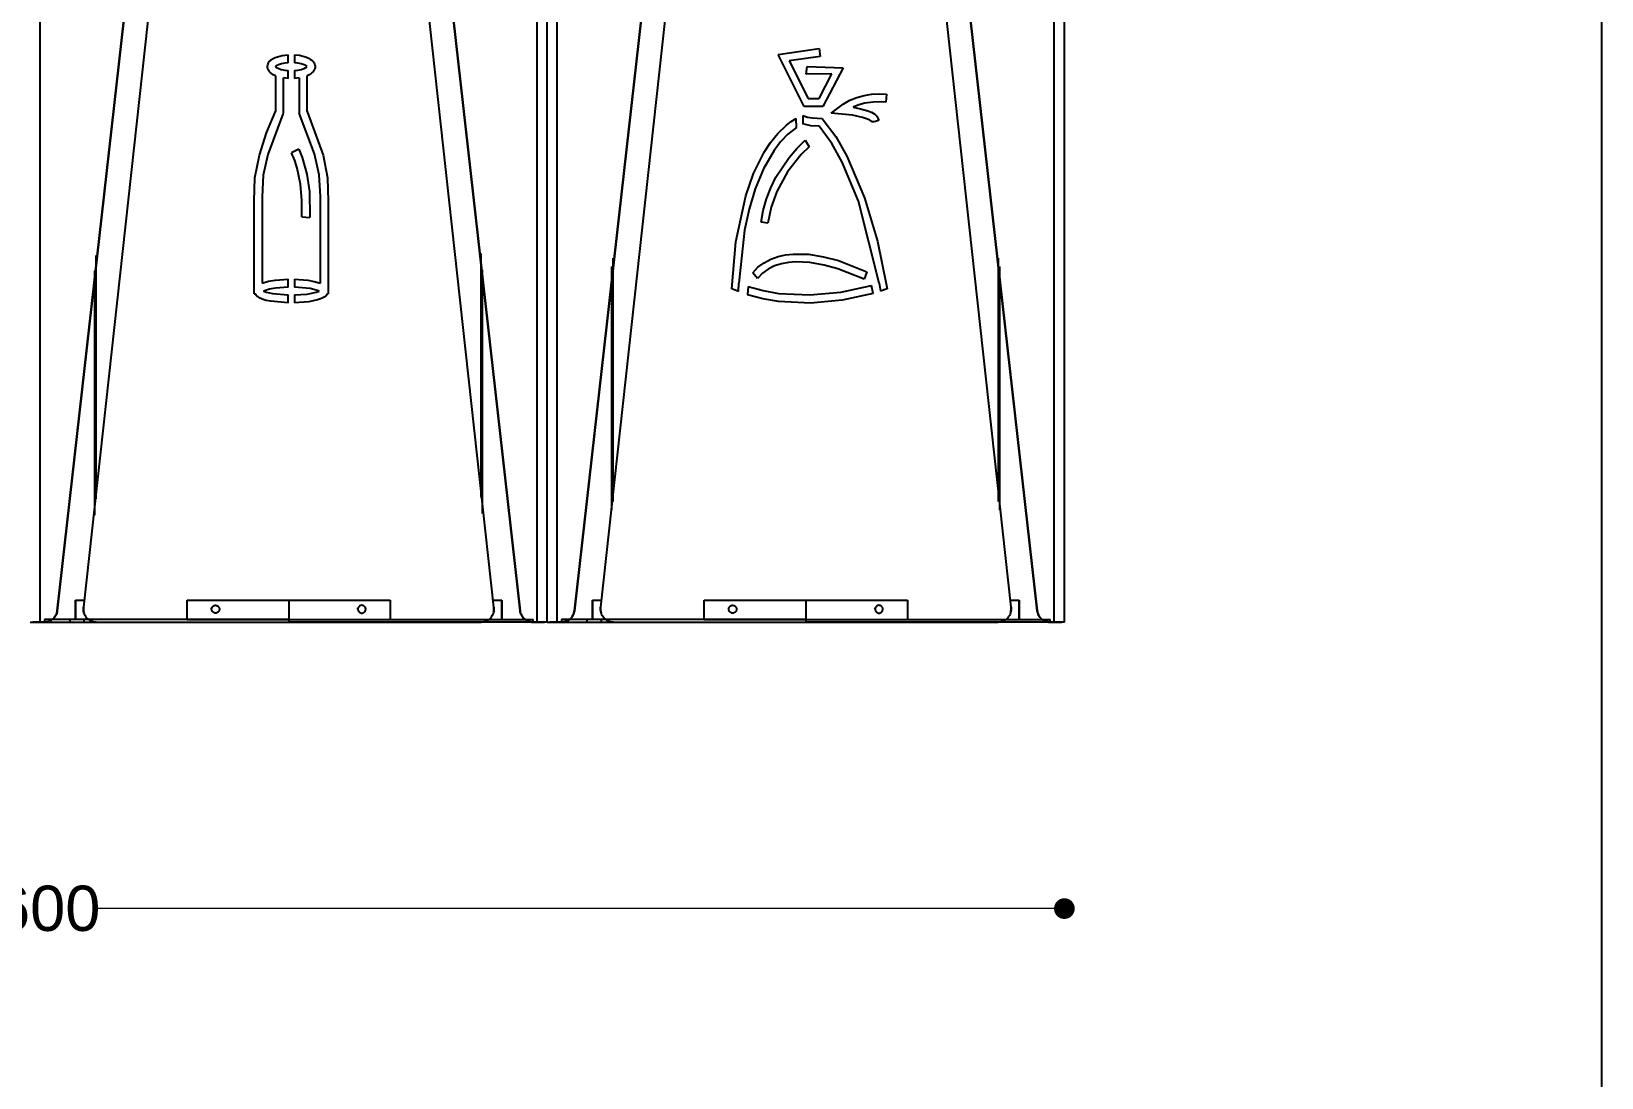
# Model space of a CAD drawing. Header units: millimetres. Extents: x 10366 to 23682, y 24552 to 29690.
# Drawn here: x 17697 to 18912, y 27121 to 27930 of the extents above; entities that cross this region are included whole.
import ezdxf

# ---------------------------------------------------------------- set-up
doc = ezdxf.new("R2010")
doc.units = ezdxf.units.MM
doc.header["$LTSCALE"] = 3
doc.layers.add('DomyÅ›lny', color=7, linetype='Continuous')
doc.styles.get("Standard").update_dxf_attribs({"font": 'arial.ttf'})
doc.dimstyles.new('MATEUSZ', dxfattribs={"dimtxt": 35, "dimasz": 16, "dimexe": 0.18, "dimexo": 0.0625, "dimgap": 0.09, "dimtad": 0, "dimdec": 0, "dimdsep": 46, "dimtxsty": 'Standard', "dimblk": 'DOT', "dimcen": 0.09, "dimse1": 1, "dimse2": 1, "dimadec": 0, "dimazin": 0, "dimtfac": 1, "dimtdec": 0, "dimtofl": 0, "dimtmove": 0, "dimatfit": 3, "dimfxl": 1, "dimtolj": 1, "dimtzin": 0, "dimlwd": 9, "dimlwe": 9, "dimarcsym": 0})

# ---------------------------------------------------------------- blocks, each defined once
blk = doc.blocks.new('_Dot')
at = {"color": 0, "linetype": 'ByBlock', "lineweight": -2}
blk.add_line((-0.5, 0), (-1, 0), dxfattribs=at)
at = {"color": 0, "linetype": 'ByBlock', "const_width": 0.5}
blk.add_lwpolyline([(-0.25, 0, 1), (0.25, 0, 1)], format="xyb", close=True, dxfattribs=at)
blk = doc.blocks.new('*D36')
at = {"color": 0, "lineweight": 9, "transparency": 16777216}
for p, q in [((16912.1, 27251.9), (17645.5, 27251.9)), ((18480.1, 27251.9), (17746.7, 27251.9))]:
    blk.add_line(p, q, dxfattribs=at)
at = {"layer": 'Defpoints', "color": 0, "transparency": 16777216}
for p in [(16896.1, 27473.4), (18496.1, 27473.4), (18496.1, 27251.9)]:
    blk.add_point(p, dxfattribs=at)
at = {"color": 0, "lineweight": 9, "transparency": 16777216, "xscale": 16, "yscale": 16, "zscale": 16, "rotation": 180}
blk.add_blockref('_Dot', (16896.1, 27251.9), dxfattribs=at)
at = {"color": 0, "lineweight": 9, "transparency": 16777216, "xscale": 16, "yscale": 16, "zscale": 16}
blk.add_blockref('_Dot', (18496.1, 27251.9), dxfattribs=at)
at = {"color": 0, "transparency": 16777216, "insert": (17696.1, 27251.9), "char_height": 35, "attachment_point": 5}
blk.add_mtext('\\A1;1600', dxfattribs=at)

msp = doc.modelspace()

# ---------------------------------------------------------------- linework, layer by layer
msp.add_lwpolyline([(15282.8, 24555.1), (15282.8, 29687.3), (18911.6, 29687.3), (18911.6, 24555.1)], close=True)
at = {"layer": 'DomyÅ›lny'}
for p, q in [((18496.1, 27473.4), (18496.1, 28247.2)), ((17703.9, 27473.4), (17703.9, 28182.2)), ((18088.3, 27473.4), (18088.3, 28182.2)), ((18096.1, 27473.4), (18096.1, 28183.5)), ((18096.1, 27473.4), (18096.1, 28183.5)), ((18103.9, 27473.4), (18103.9, 28182.2)), ((18488.3, 27473.4), (18488.3, 28182.2)), ((18496.1, 27473.4), (18496.1, 28183.5)), ((17809.6, 28144.3), (17737.3, 27485)), ((17809.6, 28144.2), (17737.3, 27484.9)), ((18054.9, 27485), (17982.6, 28144.3)), ((18054.9, 27484.9), (17982.6, 28144.2)), ((18209.6, 28144.3), (18137.3, 27485)), ((18209.6, 28144.2), (18137.3, 27484.9)), ((18454.9, 27485), (18382.6, 28144.3)), ((18454.9, 27484.9), (18382.6, 28144.2)), ((17717.1, 27482.3), (17789.8, 28126.9)), ((17789.8, 28126.5), (17717.1, 27482.3)), ((18075.1, 27482.3), (18002.4, 28126.9)), ((18002.4, 28126.5), (18075.1, 27482.3)), ((18117.1, 27482.3), (18189.8, 28126.9)), ((18189.8, 28126.5), (18117.1, 27482.3)), ((18475.1, 27482.3), (18402.4, 28126.9)), ((18402.4, 28126.5), (18475.1, 27482.3)), ((17895.7, 27906.1), (17895.7, 27912.2)), ((17895.7, 27906.1), (17895.7, 27912.2)), ((17900.7, 27912.2), (17900.7, 27906.1)), ((17900.7, 27912.2), (17900.7, 27906.1)), ((18274.7, 27912.5), (18306.4, 27917.1)), ((18274.7, 27912.5), (18306.4, 27917.1)), ((18294.8, 27872.2), (18274.7, 27912.5)), ((18294.8, 27872.2), (18274.7, 27912.5)), ((18307.1, 27911), (18283.2, 27907.5)), ((18307.1, 27911), (18283.2, 27907.5)), ((18306.4, 27917.1), (18307.1, 27911)), ((18306.4, 27917.1), (18307.1, 27911)), ((17895.7, 27894), (17895.7, 27900.1)), ((17895.7, 27894), (17895.7, 27900.1)), ((17900.7, 27900.1), (17900.7, 27894)), ((17900.7, 27900.1), (17900.7, 27894)), ((18283.2, 27907.5), (18297.8, 27878.3)), ((18283.2, 27907.5), (18297.8, 27878.3)), ((18296.4, 27897.2), (18297.1, 27903.2)), ((18296.4, 27897.2), (18297.1, 27903.2)), ((18297.1, 27903.2), (18325, 27902.2)), ((18297.1, 27903.2), (18325, 27902.2)), ((18325, 27902.2), (18309.3, 27872.2)), ((18325, 27902.2), (18309.3, 27872.2)), ((17885.9, 27896), (17885.9, 27868.4)), ((17885.9, 27896), (17885.9, 27868.4)), ((17892, 27867), (17892, 27894.4)), ((17892, 27867), (17892, 27894.4)), ((17904.2, 27894.4), (17904.2, 27867)), ((17904.2, 27894.4), (17904.2, 27867)), ((17910.4, 27868.4), (17910.4, 27896)), ((17910.4, 27868.4), (17910.4, 27896)), ((18316.3, 27897.4), (18296.4, 27897.2)), ((18316.3, 27897.4), (18296.4, 27897.2)), ((18306.4, 27878.3), (18316.3, 27897.4)), ((18306.4, 27878.3), (18316.3, 27897.4)), ((18297.8, 27878.3), (18306.4, 27878.3)), ((18297.8, 27878.3), (18306.4, 27878.3)), ((18358.6, 27881.7), (18357.9, 27875.6)), ((18358.6, 27881.7), (18357.9, 27875.6)), ((17891.7, 27866.4), (17892, 27867)), ((17891.7, 27866.4), (17892, 27867)), ((18288.8, 27856), (18288.6, 27862.9)), ((18288.8, 27856), (18288.6, 27862.9)), ((18293.8, 27865.2), (18293.8, 27858.8)), ((18293.8, 27865.2), (18293.8, 27858.8)), ((18309.3, 27872.2), (18294.8, 27872.2)), ((18309.3, 27872.2), (18294.8, 27872.2)), ((18352.2, 27861.3), (18350, 27860.7)), ((18352.2, 27861.3), (18350, 27860.7)), ((17903.9, 27839.1), (17898.4, 27836.4)), ((17903.9, 27839.1), (17898.4, 27836.4)), ((18295.7, 27846.1), (18298.7, 27841.1)), ((18295.7, 27846.1), (18298.7, 27841.1)), ((17906.3, 27786.9), (17912.4, 27786.5)), ((17906.3, 27786.9), (17912.4, 27786.5)), ((18266.8, 27781.9), (18261.6, 27782.8)), ((18266.8, 27781.9), (18261.6, 27782.8)), ((17747.1, 27568.8), (17747.1, 27757)), ((18045.1, 27570.2), (18045.1, 27758.5)), ((18147.1, 27566.7), (18147.1, 27754.9)), ((18445.1, 27566.7), (18445.1, 27754.9)), ((17746.1, 27556.1), (17746.1, 27745.1)), ((18046.1, 27557.5), (18046.1, 27745.8)), ((18146.1, 27560.4), (18146.1, 27748.6)), ((18258.7, 27739.3), (18255, 27743.6)), ((18258.7, 27739.3), (18255, 27743.6)), ((18343.4, 27744.3), (18341.3, 27738.7)), ((18343.4, 27744.3), (18341.3, 27738.7)), ((18446.1, 27560.4), (18446.1, 27748.6)), ((17895.7, 27732.5), (17895.7, 27738.6)), ((17895.7, 27732.5), (17895.7, 27738.6)), ((17900.7, 27738.6), (17900.7, 27732.5)), ((17900.7, 27738.6), (17900.7, 27732.5)), ((18244, 27729.1), (18244.3, 27735.5)), ((18244, 27729.1), (18244.3, 27735.5)), ((18251.4, 27732.9), (18251, 27726.7)), ((18251.4, 27732.9), (18251, 27726.7)), ((18348.1, 27727.7), (18347, 27733.7)), ((18348.1, 27727.7), (18347, 27733.7)), ((18352.9, 27735.5), (18353.9, 27729.4)), ((18352.9, 27735.5), (18353.9, 27729.4)), ((18358.5, 27733.8), (18358.9, 27731.2)), ((18358.5, 27733.8), (18358.9, 27731.2)), ((17869.5, 27727.3), (17870.1, 27727.3)), ((17869.5, 27727.3), (17870.1, 27727.3)), ((17895.7, 27720.3), (17895.7, 27726.5)), ((17895.7, 27720.3), (17895.7, 27726.5)), ((17900.7, 27726.5), (17900.7, 27720.3)), ((17900.7, 27726.5), (17900.7, 27720.3)), ((17926.1, 27727.3), (17926.7, 27727.3)), ((17926.1, 27727.3), (17926.7, 27727.3)), ((17731.1, 27475.4), (17731.1, 27490.4)), ((17731.1, 27490.4), (17731.1, 27475.4)), ((17731.1, 27490.4), (17737.9, 27490.4)), ((17731.1, 27490.4), (17737.9, 27490.4)), ((17737.3, 27484.9), (17737.3, 27485)), ((17817.5, 27490.4), (17896.1, 27490.4)), ((17817.5, 27475.4), (17817.5, 27490.4)), ((17896.1, 27490.4), (17896.1, 27475.4)), ((17896.1, 27490.4), (17974.7, 27490.4)), ((17896.1, 27490.4), (17896.1, 27475.4)), ((17974.7, 27490.4), (17974.7, 27475.4)), ((18054.3, 27490.4), (18061.1, 27490.4)), ((18054.3, 27490.4), (18061.1, 27490.4)), ((18054.9, 27484.9), (18054.9, 27485)), ((18061.1, 27490.4), (18061.1, 27475.4)), ((18061.1, 27475.4), (18061.1, 27490.4)), ((18131.1, 27475.4), (18131.1, 27490.4)), ((18131.1, 27490.4), (18131.1, 27475.4)), ((18131.1, 27490.4), (18137.9, 27490.4)), ((18131.1, 27490.4), (18137.9, 27490.4)), ((18137.3, 27484.9), (18137.3, 27485)), ((18217.5, 27490.4), (18296.1, 27490.4)), ((18217.5, 27475.4), (18217.5, 27490.4)), ((18296.1, 27490.4), (18374.7, 27490.4)), ((18296.1, 27490.4), (18296.1, 27475.4)), ((18296.1, 27490.4), (18296.1, 27475.4)), ((18374.7, 27490.4), (18374.7, 27475.4)), ((18454.3, 27490.4), (18461.1, 27490.4)), ((18454.3, 27490.4), (18461.1, 27490.4)), ((18454.9, 27484.9), (18454.9, 27485)), ((18461.1, 27475.4), (18461.1, 27490.4)), ((18461.1, 27490.4), (18461.1, 27475.4)), ((17698.1, 27473.4), (17707.1, 27473.4)), ((17707.2, 27473.4), (17703.9, 27473.4)), ((17703.9, 27473.4), (17707.2, 27473.4)), ((17707.1, 27475.4), (17707.1, 27473.4)), ((17896.1, 27475.4), (17707.1, 27475.4)), ((17707.1, 27473.4), (17896.1, 27473.4)), ((17726.7, 27475.4), (17726.7, 27473.4)), ((17737.7, 27475.4), (17737.7, 27473.4)), ((17747.3, 27473.4), (18044.9, 27473.4)), ((17817.5, 27475.4), (17896.1, 27475.4)), ((17836.5, 27483.5), (17836.5, 27484.4)), ((17896.1, 27475.4), (17974.7, 27475.4)), ((17896.1, 27475.4), (18085.1, 27475.4)), ((17896.1, 27475.4), (17896.1, 27473.4)), ((17896.1, 27475.4), (17896.1, 27473.4)), ((18085.1, 27473.4), (17896.1, 27473.4)), ((17949.7, 27483.5), (17949.7, 27484.4)), ((17955.7, 27483.5), (17955.7, 27484.4)), ((18088.3, 27473.4), (18085, 27473.4)), ((18085, 27473.4), (18088.3, 27473.4)), ((18085.1, 27473.4), (18085.1, 27475.4)), ((18085.1, 27473.4), (18094.1, 27473.4)), ((18098.1, 27473.4), (18107.1, 27473.4)), ((18107.2, 27473.4), (18103.9, 27473.4)), ((18103.9, 27473.4), (18107.2, 27473.4)), ((18107.1, 27475.4), (18107.1, 27473.4)), ((18296.1, 27475.4), (18107.1, 27475.4)), ((18107.1, 27473.4), (18296.1, 27473.4)), ((18126.7, 27475.4), (18126.7, 27473.4)), ((18137.7, 27475.4), (18137.7, 27473.4)), ((18147.3, 27473.4), (18444.9, 27473.4)), ((18217.5, 27475.4), (18296.1, 27475.4)), ((18236.5, 27483.5), (18236.5, 27484.4)), ((18296.1, 27475.4), (18374.7, 27475.4)), ((18296.1, 27475.4), (18485.1, 27475.4)), ((18296.1, 27475.4), (18296.1, 27473.4)), ((18296.1, 27475.4), (18296.1, 27473.4)), ((18485.1, 27473.4), (18296.1, 27473.4)), ((18349.7, 27483.5), (18349.7, 27484.4)), ((18355.7, 27483.5), (18355.7, 27484.4)), ((18488.3, 27473.4), (18485, 27473.4)), ((18485, 27473.4), (18488.3, 27473.4)), ((18485.1, 27473.4), (18485.1, 27475.4)), ((18485.1, 27473.4), (18494.1, 27473.4))]:
    msp.add_line(p, q, dxfattribs=at)
for points in [[(17885.9, 27896, 0), (17884.2, 27896.8, 0), (17882.6, 27897.9, 0), (17881.9, 27898.5, 0), (17881.2, 27899.1, 0), (17880.7, 27899.9, 0), (17880.2, 27900.7, 0), (17879.9, 27901.6, 0), (17879.8, 27902.5, 0), (17879.7, 27903.5, 0), (17879.9, 27904.4, 0), (17880.2, 27905.3, 0), (17880.6, 27906.1, 0), (17881.1, 27906.9, 0), (17881.7, 27907.6, 0), (17882.4, 27908.2, 0), (17884, 27909.3, 0), (17885.7, 27910.1, 0), (17887.4, 27910.7, 0), (17891.1, 27911.7, 0), (17895.7, 27912.2, 0)], [(17885.9, 27896, 0), (17884.2, 27896.8, 0), (17882.6, 27897.9, 0), (17881.9, 27898.5, 0), (17881.2, 27899.1, 0), (17880.7, 27899.9, 0), (17880.2, 27900.7, 0), (17879.9, 27901.6, 0), (17879.8, 27902.5, 0), (17879.7, 27903.5, 0), (17879.9, 27904.4, 0), (17880.2, 27905.3, 0), (17880.6, 27906.1, 0), (17881.1, 27906.9, 0), (17881.7, 27907.6, 0), (17882.4, 27908.2, 0), (17884, 27909.3, 0), (17885.7, 27910.1, 0), (17887.4, 27910.7, 0), (17891.1, 27911.7, 0), (17895.7, 27912.2, 0)], [(17900.7, 27912.2, 0), (17904.4, 27911.8, 0), (17908.1, 27911, 0), (17909.8, 27910.4, 0), (17911.5, 27909.6, 0), (17913.1, 27908.7, 0), (17913.9, 27908.1, 0), (17914.6, 27907.5, 0), (17915.2, 27906.8, 0), (17915.7, 27906, 0), (17916.1, 27905.2, 0), (17916.4, 27904.3, 0), (17916.5, 27903.4, 0), (17916.5, 27902.4, 0), (17916.3, 27901.5, 0), (17916, 27900.7, 0), (17915.5, 27899.8, 0), (17915, 27899.1, 0), (17914.3, 27898.4, 0), (17913.6, 27897.8, 0), (17912, 27896.8, 0), (17910.4, 27896, 0)], [(17900.7, 27912.2, 0), (17904.4, 27911.8, 0), (17908.1, 27911, 0), (17909.8, 27910.4, 0), (17911.5, 27909.6, 0), (17913.1, 27908.7, 0), (17913.9, 27908.1, 0), (17914.6, 27907.5, 0), (17915.2, 27906.8, 0), (17915.7, 27906, 0), (17916.1, 27905.2, 0), (17916.4, 27904.3, 0), (17916.5, 27903.4, 0), (17916.5, 27902.4, 0), (17916.3, 27901.5, 0), (17916, 27900.7, 0), (17915.5, 27899.8, 0), (17915, 27899.1, 0), (17914.3, 27898.4, 0), (17913.6, 27897.8, 0), (17912, 27896.8, 0), (17910.4, 27896, 0)], [(17895.7, 27906.1, 0), (17893.2, 27905.8, 0), (17890.6, 27905.3, 0), (17888.1, 27904.5, 0), (17887, 27903.9, 0), (17886.4, 27903.5, 0), (17886.2, 27903.3, 0), (17886, 27903.2, 0), (17885.9, 27903.1, 0)], [(17895.7, 27906.1, 0), (17893.2, 27905.8, 0), (17890.6, 27905.3, 0), (17888.1, 27904.5, 0), (17887, 27903.9, 0), (17886.4, 27903.5, 0), (17886.2, 27903.3, 0), (17886, 27903.2, 0), (17885.9, 27903.1, 0)], [(17885.9, 27903.1, 0), (17886, 27903, 0), (17886.3, 27902.7, 0), (17886.8, 27902.4, 0), (17888, 27901.8, 0), (17890.4, 27900.9, 0), (17893, 27900.4, 0), (17895.7, 27900.1, 0)], [(17885.9, 27903.1, 0), (17886, 27903, 0), (17886.3, 27902.7, 0), (17886.8, 27902.4, 0), (17888, 27901.8, 0), (17890.4, 27900.9, 0), (17893, 27900.4, 0), (17895.7, 27900.1, 0)], [(17910.3, 27903.1, 0), (17910.1, 27903.3, 0), (17909.8, 27903.5, 0), (17909.3, 27903.9, 0), (17908.2, 27904.4, 0), (17905.8, 27905.2, 0), (17903.3, 27905.8, 0), (17900.7, 27906.1, 0)], [(17910.3, 27903.1, 0), (17910.1, 27903.3, 0), (17909.8, 27903.5, 0), (17909.3, 27903.9, 0), (17908.2, 27904.4, 0), (17905.8, 27905.2, 0), (17903.3, 27905.8, 0), (17900.7, 27906.1, 0)], [(17900.7, 27900.1, 0), (17903.3, 27900.4, 0), (17905.7, 27900.9, 0), (17908.2, 27901.7, 0), (17909.3, 27902.3, 0), (17909.8, 27902.7, 0), (17910.1, 27902.9, 0), (17910.3, 27903.1, 0)], [(17900.7, 27900.1, 0), (17903.3, 27900.4, 0), (17905.7, 27900.9, 0), (17908.2, 27901.7, 0), (17909.3, 27902.3, 0), (17909.8, 27902.7, 0), (17910.1, 27902.9, 0), (17910.3, 27903.1, 0)], [(17895.7, 27894, 0), (17892, 27894.4, 0)], [(17895.7, 27894, 0), (17892, 27894.4, 0)], [(17904.2, 27894.4, 0), (17900.7, 27894, 0)], [(17904.2, 27894.4, 0), (17900.7, 27894, 0)], [(18315.7, 27867, 0), (18325, 27874.1, 0), (18330.1, 27877, 0), (18335.5, 27879.3, 0), (18341.2, 27880.8, 0), (18346.9, 27881.8, 0), (18352.8, 27882.1, 0), (18358.6, 27881.7, 0)], [(18315.7, 27867, 0), (18325, 27874.1, 0), (18330.1, 27877, 0), (18335.5, 27879.3, 0), (18341.2, 27880.8, 0), (18346.9, 27881.8, 0), (18352.8, 27882.1, 0), (18358.6, 27881.7, 0)], [(18357.9, 27875.6, 0), (18354.7, 27875.9, 0), (18348.2, 27875.7, 0), (18341.8, 27874.7, 0), (18337.1, 27873.4, 0), (18332.6, 27871.6, 0)], [(18357.9, 27875.6, 0), (18354.7, 27875.9, 0), (18348.2, 27875.7, 0), (18341.8, 27874.7, 0), (18337.1, 27873.4, 0), (18332.6, 27871.6, 0)], [(17869.5, 27727.3, 0), (17869.5, 27799.1, 0), (17870, 27817.1, 0), (17873.5, 27834.7, 0), (17879, 27851.8, 0), (17885.9, 27868.4, 0)], [(17869.5, 27727.3, 0), (17869.5, 27799.1, 0), (17870, 27817.1, 0), (17873.5, 27834.7, 0), (17879, 27851.8, 0), (17885.9, 27868.4, 0)], [(17891.7, 27866.4, 0), (17880, 27835.2, 0), (17876.4, 27819, 0), (17875.6, 27802.3, 0), (17875.6, 27735.7, 0)], [(17891.7, 27866.4, 0), (17880, 27835.2, 0), (17876.4, 27819, 0), (17875.6, 27802.3, 0), (17875.6, 27735.7, 0)], [(17920.6, 27735.7, 0), (17920.6, 27802.7, 0), (17919.7, 27819.4, 0), (17916.1, 27835.7, 0), (17904.2, 27867, 0)], [(17920.6, 27735.7, 0), (17920.6, 27802.7, 0), (17919.7, 27819.4, 0), (17916.1, 27835.7, 0), (17904.2, 27867, 0)], [(17910.4, 27868.4, 0), (17922.7, 27834.7, 0), (17926.2, 27817.1, 0), (17926.7, 27799.1, 0), (17926.7, 27727.3, 0)], [(17910.4, 27868.4, 0), (17922.7, 27834.7, 0), (17926.2, 27817.1, 0), (17926.7, 27799.1, 0), (17926.7, 27727.3, 0)], [(18238.9, 27731.2, 0), (18242, 27767.6, 0), (18249.6, 27803.2, 0), (18255.6, 27820.4, 0), (18263.8, 27836.8, 0), (18268.8, 27844.4, 0), (18274.5, 27851.4, 0), (18281.1, 27857.8, 0), (18284.7, 27860.5, 0), (18288.6, 27862.9, 0)], [(18238.9, 27731.2, 0), (18242, 27767.6, 0), (18249.6, 27803.2, 0), (18255.6, 27820.4, 0), (18263.8, 27836.8, 0), (18268.8, 27844.4, 0), (18274.5, 27851.4, 0), (18281.1, 27857.8, 0), (18284.7, 27860.5, 0), (18288.6, 27862.9, 0)], [(18293.8, 27865.2, 0), (18297.4, 27864.1, 0), (18301.2, 27863.4, 0), (18308.7, 27863, 0)], [(18293.8, 27865.2, 0), (18297.4, 27864.1, 0), (18301.2, 27863.4, 0), (18308.7, 27863, 0)], [(18308.7, 27863, 0), (18319.2, 27849, 0), (18327.9, 27833.8, 0), (18341.6, 27801.6, 0), (18351.6, 27768.1, 0), (18358.5, 27733.8, 0)], [(18308.7, 27863, 0), (18319.2, 27849, 0), (18327.9, 27833.8, 0), (18341.6, 27801.6, 0), (18351.6, 27768.1, 0), (18358.5, 27733.8, 0)], [(18347.2, 27860.4, 0), (18347.2, 27860.4, 0), (18347.1, 27860.5, 0), (18346.9, 27860.7, 0), (18346.5, 27861, 0), (18345.7, 27861.6, 0), (18343.9, 27862.5, 0), (18340, 27863.8, 0), (18332.1, 27865.5, 0), (18315.7, 27867, 0)], [(18347.2, 27860.4, 0), (18347.2, 27860.4, 0), (18347.1, 27860.5, 0), (18346.9, 27860.7, 0), (18346.5, 27861, 0), (18345.7, 27861.6, 0), (18343.9, 27862.5, 0), (18340, 27863.8, 0), (18332.1, 27865.5, 0), (18315.7, 27867, 0)], [(18332.6, 27871.6, 0), (18338.4, 27870.5, 0), (18344.1, 27868.9, 0), (18346.8, 27867.8, 0), (18348.1, 27867.1, 0), (18349.4, 27866.2, 0), (18350.5, 27865.3, 0), (18351, 27864.7, 0), (18351.4, 27864.1, 0), (18351.8, 27863.4, 0), (18352, 27862.8, 0), (18352.2, 27862, 0), (18352.2, 27861.3, 0)], [(18332.6, 27871.6, 0), (18338.4, 27870.5, 0), (18344.1, 27868.9, 0), (18346.8, 27867.8, 0), (18348.1, 27867.1, 0), (18349.4, 27866.2, 0), (18350.5, 27865.3, 0), (18351, 27864.7, 0), (18351.4, 27864.1, 0), (18351.8, 27863.4, 0), (18352, 27862.8, 0), (18352.2, 27862, 0), (18352.2, 27861.3, 0)], [(18288.8, 27856, 0), (18282.3, 27850.9, 0), (18276.6, 27844.9, 0), (18271.6, 27838.3, 0), (18263.3, 27823.9, 0), (18257, 27808.6, 0), (18252.3, 27792.8, 0), (18248.8, 27776.6, 0), (18244.3, 27735.5, 0)], [(18288.8, 27856, 0), (18282.3, 27850.9, 0), (18276.6, 27844.9, 0), (18271.6, 27838.3, 0), (18263.3, 27823.9, 0), (18257, 27808.6, 0), (18252.3, 27792.8, 0), (18248.8, 27776.6, 0), (18244.3, 27735.5, 0)], [(18306.5, 27856.9, 0), (18300.1, 27857.4, 0), (18293.8, 27858.8, 0)], [(18306.5, 27856.9, 0), (18300.1, 27857.4, 0), (18293.8, 27858.8, 0)], [(18352.9, 27735.5, 0), (18336.8, 27799, 0), (18324.1, 27829.3, 0), (18316.1, 27843.6, 0), (18306.5, 27856.9, 0)], [(18352.9, 27735.5, 0), (18336.8, 27799, 0), (18324.1, 27829.3, 0), (18316.1, 27843.6, 0), (18306.5, 27856.9, 0)], [(18350, 27860.7, 0), (18348.6, 27860.4, 0), (18347.9, 27860.4, 0), (18347.6, 27860.4, 0), (18347.4, 27860.4, 0), (18347.3, 27860.4, 0), (18347.2, 27860.4, 0), (18347.2, 27860.4, 0), (18347.2, 27860.4, 0), (18347.2, 27860.4, 0), (18347.2, 27860.4, 0), (18347.2, 27860.4, 0), (18347.2, 27860.4, 0), (18347.2, 27860.4, 0), (18347.2, 27860.4, 0), (18347.2, 27860.4, 0), (18347.2, 27860.4, 0), (18347.2, 27860.4, 0), (18347.2, 27860.4, 0), (18347.2, 27860.4, 0), (18347.2, 27860.4, 0), (18347.2, 27860.4, 0), (18347.2, 27860.4, 0), (18347.2, 27860.4, 0)], [(18350, 27860.7, 0), (18348.6, 27860.4, 0), (18347.9, 27860.4, 0), (18347.6, 27860.4, 0), (18347.4, 27860.4, 0), (18347.3, 27860.4, 0), (18347.2, 27860.4, 0), (18347.2, 27860.4, 0), (18347.2, 27860.4, 0), (18347.2, 27860.4, 0), (18347.2, 27860.4, 0), (18347.2, 27860.4, 0), (18347.2, 27860.4, 0), (18347.2, 27860.4, 0), (18347.2, 27860.4, 0), (18347.2, 27860.4, 0), (18347.2, 27860.4, 0), (18347.2, 27860.4, 0), (18347.2, 27860.4, 0), (18347.2, 27860.4, 0), (18347.2, 27860.4, 0), (18347.2, 27860.4, 0), (18347.2, 27860.4, 0), (18347.2, 27860.4, 0)], [(17903.9, 27839.1, 0), (17906.5, 27832.9, 0), (17910.1, 27819.9, 0), (17912.1, 27806.6, 0), (17912.4, 27786.5, 0)], [(17903.9, 27839.1, 0), (17906.5, 27832.9, 0), (17910.1, 27819.9, 0), (17912.1, 27806.6, 0), (17912.4, 27786.5, 0)], [(18261.6, 27782.8, 0), (18263.2, 27791.9, 0), (18265.7, 27800.7, 0), (18269, 27809.3, 0), (18273, 27817.5, 0), (18283.1, 27832.8, 0), (18289.1, 27839.8, 0), (18295.7, 27846.1, 0)], [(18261.6, 27782.8, 0), (18263.2, 27791.9, 0), (18265.7, 27800.7, 0), (18269, 27809.3, 0), (18273, 27817.5, 0), (18283.1, 27832.8, 0), (18289.1, 27839.8, 0), (18295.7, 27846.1, 0)], [(18298.7, 27841.1, 0), (18292.5, 27835.1, 0), (18282, 27821.6, 0), (18273.7, 27806.6, 0), (18269.4, 27794.5, 0), (18266.8, 27781.9, 0)], [(18298.7, 27841.1, 0), (18292.5, 27835.1, 0), (18282, 27821.6, 0), (18273.7, 27806.6, 0), (18269.4, 27794.5, 0), (18266.8, 27781.9, 0)], [(17906.3, 27786.9, 0), (17906.4, 27799.5, 0), (17905.2, 27812.1, 0), (17902.6, 27824.5, 0), (17900.8, 27830.5, 0), (17898.4, 27836.4, 0)], [(17906.3, 27786.9, 0), (17906.4, 27799.5, 0), (17905.2, 27812.1, 0), (17902.6, 27824.5, 0), (17900.8, 27830.5, 0), (17898.4, 27836.4, 0)], [(18255, 27743.6, 0), (18259.1, 27747.9, 0), (18263.8, 27751.4, 0), (18269.1, 27754.2, 0), (18274.6, 27756.2, 0), (18280.4, 27757.5, 0), (18286.3, 27758.1, 0), (18298.2, 27757.9, 0), (18309.9, 27756, 0), (18321.4, 27753, 0), (18343.4, 27744.3, 0)], [(18255, 27743.6, 0), (18259.1, 27747.9, 0), (18263.8, 27751.4, 0), (18269.1, 27754.2, 0), (18274.6, 27756.2, 0), (18280.4, 27757.5, 0), (18286.3, 27758.1, 0), (18298.2, 27757.9, 0), (18309.9, 27756, 0), (18321.4, 27753, 0), (18343.4, 27744.3, 0)], [(18341.3, 27738.7, 0), (18320.8, 27746.8, 0), (18310.2, 27749.6, 0), (18299.3, 27751.5, 0), (18288.3, 27752, 0), (18282.7, 27751.6, 0), (18277.3, 27750.6, 0), (18272, 27748.9, 0), (18267.1, 27746.5, 0), (18262.6, 27743.3, 0), (18258.7, 27739.3, 0)], [(18341.3, 27738.7, 0), (18320.8, 27746.8, 0), (18310.2, 27749.6, 0), (18299.3, 27751.5, 0), (18288.3, 27752, 0), (18282.7, 27751.6, 0), (18277.3, 27750.6, 0), (18272, 27748.9, 0), (18267.1, 27746.5, 0), (18262.6, 27743.3, 0), (18258.7, 27739.3, 0)], [(17875.6, 27735.7, 0), (17880.5, 27737.1, 0), (17885.6, 27737.9, 0), (17895.7, 27738.6, 0)], [(17875.6, 27735.7, 0), (17880.5, 27737.1, 0), (17885.6, 27737.9, 0), (17895.7, 27738.6, 0)], [(17895.7, 27732.5, 0), (17886, 27731.8, 0), (17881.2, 27730.9, 0), (17878.9, 27730.3, 0), (17876.6, 27729.5, 0)], [(17895.7, 27732.5, 0), (17886, 27731.8, 0), (17881.2, 27730.9, 0), (17878.9, 27730.3, 0), (17876.6, 27729.5, 0)], [(17876.6, 27729.5, 0), (17878.9, 27728.6, 0), (17883.6, 27727.6, 0), (17895.7, 27726.5, 0)], [(17876.6, 27729.5, 0), (17878.9, 27728.6, 0), (17883.6, 27727.6, 0), (17895.7, 27726.5, 0)], [(17900.7, 27738.6, 0), (17910.8, 27737.9, 0), (17915.7, 27737, 0), (17920.6, 27735.7, 0)], [(17900.7, 27738.6, 0), (17910.8, 27737.9, 0), (17915.7, 27737, 0), (17920.6, 27735.7, 0)], [(17919.6, 27729.5, 0), (17917.4, 27730.3, 0), (17912.7, 27731.4, 0), (17900.7, 27732.5, 0)], [(17919.6, 27729.5, 0), (17917.4, 27730.3, 0), (17912.7, 27731.4, 0), (17900.7, 27732.5, 0)], [(17900.7, 27726.5, 0), (17910.3, 27727.2, 0), (17915.1, 27728, 0), (17917.4, 27728.7, 0), (17919.6, 27729.5, 0)], [(17900.7, 27726.5, 0), (17910.3, 27727.2, 0), (17915.1, 27728, 0), (17917.4, 27728.7, 0), (17919.6, 27729.5, 0)], [(18244, 27729.1, 0), (18238.9, 27731.2, 0)], [(18244, 27729.1, 0), (18238.9, 27731.2, 0)], [(18251.4, 27732.9, 0), (18263.1, 27729.8, 0), (18275, 27727.7, 0), (18299.2, 27726.5, 0), (18323.3, 27728.7, 0), (18347, 27733.7, 0)], [(18251.4, 27732.9, 0), (18263.1, 27729.8, 0), (18275, 27727.7, 0), (18299.2, 27726.5, 0), (18323.3, 27728.7, 0), (18347, 27733.7, 0)], [(18358.9, 27731.2, 0), (18353.9, 27729.4, 0)], [(18358.9, 27731.2, 0), (18353.9, 27729.4, 0)], [(17895.7, 27720.3, 0), (17882.1, 27721.6, 0), (17878.8, 27722.3, 0), (17875.5, 27723.3, 0), (17874, 27724, 0), (17872.5, 27724.9, 0), (17871.8, 27725.4, 0), (17871.2, 27725.9, 0), (17870.6, 27726.6, 0), (17870.1, 27727.3, 0)], [(17895.7, 27720.3, 0), (17882.1, 27721.6, 0), (17878.8, 27722.3, 0), (17875.5, 27723.3, 0), (17874, 27724, 0), (17872.5, 27724.9, 0), (17871.8, 27725.4, 0), (17871.2, 27725.9, 0), (17870.6, 27726.6, 0), (17870.1, 27727.3, 0)], [(17926.1, 27727.3, 0), (17925.7, 27726.6, 0), (17925.1, 27725.9, 0), (17924.5, 27725.4, 0), (17923, 27724.4, 0), (17921.5, 27723.7, 0), (17918.3, 27722.6, 0), (17911.7, 27721.2, 0), (17900.7, 27720.3, 0)], [(17926.1, 27727.3, 0), (17925.7, 27726.6, 0), (17925.1, 27725.9, 0), (17924.5, 27725.4, 0), (17923, 27724.4, 0), (17921.5, 27723.7, 0), (17918.3, 27722.6, 0), (17911.7, 27721.2, 0), (17900.7, 27720.3, 0)], [(18348.1, 27727.7, 0), (18324.1, 27722.4, 0), (18299.6, 27720.2, 0), (18275, 27721.5, 0), (18262.9, 27723.5, 0), (18251, 27726.7, 0)], [(18348.1, 27727.7, 0), (18324.1, 27722.4, 0), (18299.6, 27720.2, 0), (18275, 27721.5, 0), (18262.9, 27723.5, 0), (18251, 27726.7, 0)], [(17737.3, 27485, 0), (17737.3, 27483.9, 0), (17737.3, 27482.8, 0), (17737.5, 27481.7, 0), (17737.8, 27480.6, 0)], [(18054.5, 27480.8, 0), (18054.7, 27481.8, 0), (18054.9, 27482.9, 0), (18054.9, 27484, 0), (18054.9, 27485, 0)], [(18137.3, 27485, 0), (18137.3, 27483.9, 0), (18137.3, 27482.8, 0), (18137.5, 27481.8, 0), (18137.8, 27480.7, 0)], [(18454.6, 27481.3, 0), (18454.8, 27482.3, 0), (18454.9, 27483.2, 0), (18454.9, 27485, 0)], [(17696.1, 27473.4, 0), (17696.1, 27473.4, 0), (17696.1, 27473.4, 0), (17696.1, 27473.4, 0), (17696.1, 27473.4, 0), (17696.1, 27473.4, 0), (17696.1, 27473.4, 0), (17696.1, 27473.4, 0), (17696.1, 27473.4, 0), (17696.1, 27473.4, 0), (17696.1, 27473.4, 0), (17696.1, 27473.4, 0), (17696.2, 27473.4, 0), (17696.9, 27473.4, 0), (17703.9, 27473.4, 0)], [(17703.9, 27473.4, 0), (17698.1, 27473.4, 0)], [(17707.2, 27473.4, 0), (17708.1, 27473.5, 0), (17709, 27473.6, 0), (17709.9, 27473.8, 0), (17710.8, 27474.1, 0), (17711.7, 27474.5, 0), (17712.5, 27475, 0), (17713.2, 27475.5, 0), (17713.9, 27476.1, 0), (17714.6, 27476.7, 0), (17715.1, 27477.4, 0), (17715.6, 27478.1, 0), (17716.1, 27478.9, 0), (17716.4, 27479.7, 0), (17716.7, 27480.6, 0), (17717, 27481.4, 0), (17717.1, 27482.3, 0)], [(17717.1, 27482.3, 0), (17717, 27481.4, 0), (17716.7, 27480.5, 0), (17716.4, 27479.6, 0), (17716, 27478.8, 0), (17715.5, 27478, 0), (17715, 27477.2, 0), (17714.4, 27476.5, 0), (17713.7, 27475.9, 0), (17713, 27475.3, 0), (17712.3, 27474.8, 0), (17711.5, 27474.4, 0), (17710.7, 27474.1, 0), (17709.8, 27473.8, 0), (17708.9, 27473.6, 0), (17708.1, 27473.5, 0), (17707.2, 27473.4, 0)], [(17747.3, 27473.4, 0), (17746.2, 27473.5, 0), (17745.2, 27473.7, 0), (17744.2, 27473.9, 0), (17743.2, 27474.3, 0), (17742.2, 27474.8, 0), (17741.4, 27475.4, 0), (17740.5, 27476.1, 0), (17739.8, 27476.9, 0), (17739.2, 27477.7, 0), (17738.6, 27478.6, 0), (17738.1, 27479.6, 0), (17737.7, 27480.6, 0), (17737.5, 27481.7, 0), (17737.3, 27482.7, 0), (17737.3, 27483.8, 0), (17737.3, 27484.9, 0)], [(17744.6, 27474, 0), (17745.9, 27473.7, 0), (17747.3, 27473.6, 0)], [(18054.9, 27484.9, 0), (18054.9, 27483.8, 0), (18054.9, 27482.7, 0), (18054.7, 27481.7, 0), (18054.5, 27480.6, 0), (18054.1, 27479.6, 0), (18053.6, 27478.6, 0), (18053, 27477.7, 0), (18052.4, 27476.9, 0), (18051.7, 27476.1, 0), (18050.8, 27475.4, 0), (18050, 27474.8, 0), (18049, 27474.3, 0), (18048, 27473.9, 0), (18047, 27473.7, 0), (18046, 27473.5, 0), (18044.9, 27473.4, 0)], [(18075.1, 27482.3, 0), (18075.2, 27481.4, 0), (18075.5, 27480.5, 0), (18075.8, 27479.6, 0), (18076.2, 27478.8, 0), (18076.7, 27478, 0), (18077.2, 27477.2, 0), (18077.8, 27476.5, 0), (18078.4, 27475.9, 0), (18079.2, 27475.3, 0), (18079.9, 27474.8, 0), (18080.7, 27474.4, 0), (18081.5, 27474.1, 0), (18082.4, 27473.8, 0), (18083.3, 27473.6, 0), (18084.1, 27473.5, 0), (18085, 27473.4, 0)], [(18085, 27473.4, 0), (18084.1, 27473.5, 0), (18083.2, 27473.6, 0), (18082.3, 27473.8, 0), (18081.4, 27474.1, 0), (18080.5, 27474.5, 0), (18079.7, 27475, 0), (18079, 27475.5, 0), (18078.3, 27476.1, 0), (18077.6, 27476.7, 0), (18077.1, 27477.4, 0), (18076.6, 27478.1, 0), (18076.1, 27478.9, 0), (18075.7, 27479.7, 0), (18075.5, 27480.6, 0), (18075.2, 27481.4, 0), (18075.1, 27482.3, 0)], [(18096.1, 27473.4, 0), (18096.1, 27473.4, 0), (18096.1, 27473.4, 0), (18096.1, 27473.4, 0), (18096.1, 27473.4, 0), (18096.1, 27473.4, 0), (18096.1, 27473.4, 0), (18096.1, 27473.4, 0), (18096.1, 27473.4, 0), (18096.1, 27473.4, 0), (18096.1, 27473.4, 0), (18096.1, 27473.4, 0), (18096, 27473.4, 0), (18095.3, 27473.4, 0), (18088.3, 27473.4, 0)], [(18088.3, 27473.4, 0), (18094.1, 27473.4, 0)], [(18096.1, 27473.4, 0), (18096.1, 27473.4, 0), (18096.1, 27473.4, 0), (18096.1, 27473.4, 0), (18096.1, 27473.4, 0), (18096.1, 27473.4, 0), (18096.1, 27473.4, 0), (18096.1, 27473.4, 0), (18096.1, 27473.4, 0), (18096.1, 27473.4, 0), (18096.1, 27473.4, 0), (18096.1, 27473.4, 0), (18096.2, 27473.4, 0), (18096.9, 27473.4, 0), (18103.9, 27473.4, 0)], [(18103.9, 27473.4, 0), (18098.1, 27473.4, 0)], [(18107.2, 27473.4, 0), (18108.1, 27473.5, 0), (18109, 27473.6, 0), (18109.9, 27473.8, 0), (18110.8, 27474.1, 0), (18111.7, 27474.5, 0), (18112.5, 27475, 0), (18113.2, 27475.5, 0), (18113.9, 27476.1, 0), (18114.6, 27476.7, 0), (18115.1, 27477.4, 0), (18115.6, 27478.1, 0), (18116.1, 27478.9, 0), (18116.4, 27479.7, 0), (18116.7, 27480.6, 0), (18117, 27481.4, 0), (18117.1, 27482.3, 0)], [(18117.1, 27482.3, 0), (18117, 27481.4, 0), (18116.7, 27480.5, 0), (18116.4, 27479.6, 0), (18116, 27478.8, 0), (18115.5, 27478, 0), (18115, 27477.2, 0), (18114.4, 27476.5, 0), (18113.7, 27475.9, 0), (18113, 27475.3, 0), (18112.3, 27474.8, 0), (18111.5, 27474.4, 0), (18110.7, 27474.1, 0), (18109.8, 27473.8, 0), (18108.9, 27473.6, 0), (18108.1, 27473.5, 0), (18107.2, 27473.4, 0)], [(18147.3, 27473.4, 0), (18146.2, 27473.5, 0), (18145.2, 27473.7, 0), (18144.2, 27473.9, 0), (18143.2, 27474.3, 0), (18142.2, 27474.8, 0), (18141.4, 27475.4, 0), (18140.5, 27476.1, 0), (18139.8, 27476.9, 0), (18139.2, 27477.7, 0), (18138.6, 27478.6, 0), (18138.1, 27479.6, 0), (18137.7, 27480.6, 0), (18137.5, 27481.7, 0), (18137.3, 27482.7, 0), (18137.3, 27483.8, 0), (18137.3, 27484.9, 0)], [(18144.9, 27473.9, 0), (18146.1, 27473.6, 0), (18147.3, 27473.6, 0)], [(18454.9, 27484.9, 0), (18454.9, 27483.8, 0), (18454.9, 27482.7, 0), (18454.7, 27481.7, 0), (18454.5, 27480.6, 0), (18454.1, 27479.6, 0), (18453.6, 27478.6, 0), (18453, 27477.7, 0), (18452.4, 27476.9, 0), (18451.7, 27476.1, 0), (18450.8, 27475.4, 0), (18450, 27474.8, 0), (18449, 27474.3, 0), (18448, 27473.9, 0), (18447, 27473.7, 0), (18446, 27473.5, 0), (18444.9, 27473.4, 0)], [(18475.1, 27482.3, 0), (18475.2, 27481.4, 0), (18475.5, 27480.5, 0), (18475.8, 27479.6, 0), (18476.2, 27478.8, 0), (18476.7, 27478, 0), (18477.2, 27477.2, 0), (18477.8, 27476.5, 0), (18478.4, 27475.9, 0), (18479.2, 27475.3, 0), (18479.9, 27474.8, 0), (18480.7, 27474.4, 0), (18481.5, 27474.1, 0), (18482.4, 27473.8, 0), (18483.3, 27473.6, 0), (18484.1, 27473.5, 0), (18485, 27473.4, 0)], [(18485, 27473.4, 0), (18484.1, 27473.5, 0), (18483.2, 27473.6, 0), (18482.3, 27473.8, 0), (18481.4, 27474.1, 0), (18480.5, 27474.5, 0), (18479.7, 27475, 0), (18479, 27475.5, 0), (18478.3, 27476.1, 0), (18477.6, 27476.7, 0), (18477.1, 27477.4, 0), (18476.6, 27478.1, 0), (18476.1, 27478.9, 0), (18475.7, 27479.7, 0), (18475.5, 27480.6, 0), (18475.2, 27481.4, 0), (18475.1, 27482.3, 0)], [(18496.1, 27473.4, 0), (18496.1, 27473.4, 0), (18496.1, 27473.4, 0), (18496.1, 27473.4, 0), (18496.1, 27473.4, 0), (18496.1, 27473.4, 0), (18496.1, 27473.4, 0), (18496.1, 27473.4, 0), (18496.1, 27473.4, 0), (18496.1, 27473.4, 0), (18496.1, 27473.4, 0), (18496.1, 27473.4, 0), (18496, 27473.4, 0), (18495.8, 27473.4, 0), (18493.9, 27473.4, 0), (18488.3, 27473.4, 0)], [(18488.3, 27473.4, 0), (18494.1, 27473.4, 0)]]:
    msp.add_polyline3d(points, dxfattribs=at)
for points in [[(17836.5, 27483.5, 0), (17836.5, 27483.7, 0), (17836.6, 27484, 0), (17836.6, 27484.3, 0), (17836.7, 27484.6, 0), (17836.9, 27484.8, 0), (17837, 27485.1, 0), (17837.2, 27485.4, 0), (17837.4, 27485.6, 0), (17837.6, 27485.8, 0), (17837.9, 27486, 0), (17838.1, 27486.1, 0), (17838.4, 27486.3, 0), (17838.7, 27486.4, 0), (17839, 27486.4, 0), (17839.2, 27486.5, 0), (17839.5, 27486.5, 0), (17839.8, 27486.5, 0), (17840.1, 27486.4, 0), (17840.3, 27486.4, 0), (17840.6, 27486.3, 0), (17840.9, 27486.1, 0), (17841.2, 27486, 0), (17841.4, 27485.8, 0), (17841.6, 27485.6, 0), (17841.8, 27485.4, 0), (17842, 27485.1, 0), (17842.2, 27484.8, 0), (17842.3, 27484.6, 0), (17842.4, 27484.3, 0), (17842.5, 27484, 0), (17842.5, 27483.7, 0), (17842.5, 27483.5, 0), (17842.5, 27483.2, 0), (17842.5, 27482.9, 0), (17842.4, 27482.7, 0), (17842.3, 27482.4, 0), (17842.2, 27482.1, 0), (17842, 27481.8, 0), (17841.8, 27481.6, 0), (17841.6, 27481.4, 0), (17841.4, 27481.1, 0), (17841.2, 27481, 0), (17840.9, 27480.8, 0), (17840.6, 27480.7, 0), (17840.3, 27480.6, 0), (17840.1, 27480.5, 0), (17839.8, 27480.5, 0), (17839.5, 27480.5, 0), (17839.2, 27480.5, 0), (17839, 27480.5, 0), (17838.7, 27480.6, 0), (17838.4, 27480.7, 0), (17838.1, 27480.8, 0), (17837.9, 27481, 0), (17837.6, 27481.1, 0), (17837.4, 27481.4, 0), (17837.2, 27481.6, 0), (17837, 27481.8, 0), (17836.9, 27482.1, 0), (17836.7, 27482.4, 0), (17836.6, 27482.7, 0), (17836.6, 27482.9, 0), (17836.5, 27483.2, 0)], [(17955.7, 27483.5, 0), (17955.7, 27483.7, 0), (17955.6, 27484, 0), (17955.6, 27484.3, 0), (17955.5, 27484.6, 0), (17955.3, 27484.8, 0), (17955.2, 27485.1, 0), (17955, 27485.4, 0), (17954.8, 27485.6, 0), (17954.6, 27485.8, 0), (17954.3, 27486, 0), (17954.1, 27486.1, 0), (17953.8, 27486.3, 0), (17953.5, 27486.4, 0), (17953.2, 27486.4, 0), (17952.9, 27486.5, 0), (17952.7, 27486.5, 0), (17952.4, 27486.5, 0), (17952.1, 27486.4, 0), (17951.9, 27486.4, 0), (17951.6, 27486.3, 0), (17951.3, 27486.1, 0), (17951, 27486, 0), (17950.8, 27485.8, 0), (17950.6, 27485.6, 0), (17950.4, 27485.4, 0), (17950.2, 27485.1, 0), (17950, 27484.8, 0), (17949.9, 27484.6, 0), (17949.8, 27484.3, 0), (17949.7, 27484, 0), (17949.7, 27483.7, 0), (17949.7, 27483.5, 0), (17949.7, 27483.2, 0), (17949.7, 27482.9, 0), (17949.8, 27482.7, 0), (17949.9, 27482.4, 0), (17950, 27482.1, 0), (17950.2, 27481.8, 0), (17950.4, 27481.6, 0), (17950.6, 27481.4, 0), (17950.8, 27481.1, 0), (17951, 27481, 0), (17951.3, 27480.8, 0), (17951.6, 27480.7, 0), (17951.9, 27480.6, 0), (17952.1, 27480.5, 0), (17952.4, 27480.5, 0), (17952.7, 27480.5, 0), (17952.9, 27480.5, 0), (17953.2, 27480.5, 0), (17953.5, 27480.6, 0), (17953.8, 27480.7, 0), (17954.1, 27480.8, 0), (17954.3, 27481, 0), (17954.6, 27481.1, 0), (17954.8, 27481.4, 0), (17955, 27481.6, 0), (17955.2, 27481.8, 0), (17955.3, 27482.1, 0), (17955.5, 27482.4, 0), (17955.6, 27482.7, 0), (17955.6, 27482.9, 0), (17955.7, 27483.2, 0)], [(18236.5, 27483.5, 0), (18236.5, 27483.7, 0), (18236.6, 27484, 0), (18236.6, 27484.3, 0), (18236.7, 27484.6, 0), (18236.9, 27484.8, 0), (18237, 27485.1, 0), (18237.2, 27485.4, 0), (18237.4, 27485.6, 0), (18237.6, 27485.8, 0), (18237.9, 27486, 0), (18238.1, 27486.1, 0), (18238.4, 27486.3, 0), (18238.7, 27486.4, 0), (18239, 27486.4, 0), (18239.2, 27486.5, 0), (18239.5, 27486.5, 0), (18239.8, 27486.5, 0), (18240.1, 27486.4, 0), (18240.3, 27486.4, 0), (18240.6, 27486.3, 0), (18240.9, 27486.1, 0), (18241.2, 27486, 0), (18241.4, 27485.8, 0), (18241.6, 27485.6, 0), (18241.8, 27485.4, 0), (18242, 27485.1, 0), (18242.2, 27484.8, 0), (18242.3, 27484.6, 0), (18242.4, 27484.3, 0), (18242.5, 27484, 0), (18242.5, 27483.7, 0), (18242.5, 27483.5, 0), (18242.5, 27483.2, 0), (18242.5, 27482.9, 0), (18242.4, 27482.7, 0), (18242.3, 27482.4, 0), (18242.2, 27482.1, 0), (18242, 27481.8, 0), (18241.8, 27481.6, 0), (18241.6, 27481.4, 0), (18241.4, 27481.1, 0), (18241.2, 27481, 0), (18240.9, 27480.8, 0), (18240.6, 27480.7, 0), (18240.3, 27480.6, 0), (18240.1, 27480.5, 0), (18239.8, 27480.5, 0), (18239.5, 27480.5, 0), (18239.2, 27480.5, 0), (18239, 27480.5, 0), (18238.7, 27480.6, 0), (18238.4, 27480.7, 0), (18238.1, 27480.8, 0), (18237.9, 27481, 0), (18237.6, 27481.1, 0), (18237.4, 27481.4, 0), (18237.2, 27481.6, 0), (18237, 27481.8, 0), (18236.9, 27482.1, 0), (18236.7, 27482.4, 0), (18236.6, 27482.7, 0), (18236.6, 27482.9, 0), (18236.5, 27483.2, 0)], [(18355.7, 27483.5, 0), (18355.7, 27483.7, 0), (18355.6, 27484, 0), (18355.6, 27484.3, 0), (18355.5, 27484.6, 0), (18355.3, 27484.8, 0), (18355.2, 27485.1, 0), (18355, 27485.4, 0), (18354.8, 27485.6, 0), (18354.6, 27485.8, 0), (18354.3, 27486, 0), (18354.1, 27486.1, 0), (18353.8, 27486.3, 0), (18353.5, 27486.4, 0), (18353.2, 27486.4, 0), (18352.9, 27486.5, 0), (18352.7, 27486.5, 0), (18352.4, 27486.5, 0), (18352.1, 27486.4, 0), (18351.9, 27486.4, 0), (18351.6, 27486.3, 0), (18351.3, 27486.1, 0), (18351, 27486, 0), (18350.8, 27485.8, 0), (18350.6, 27485.6, 0), (18350.4, 27485.4, 0), (18350.2, 27485.1, 0), (18350, 27484.8, 0), (18349.9, 27484.6, 0), (18349.8, 27484.3, 0), (18349.7, 27484, 0), (18349.7, 27483.7, 0), (18349.7, 27483.5, 0), (18349.7, 27483.2, 0), (18349.7, 27482.9, 0), (18349.8, 27482.7, 0), (18349.9, 27482.4, 0), (18350, 27482.1, 0), (18350.2, 27481.8, 0), (18350.4, 27481.6, 0), (18350.6, 27481.4, 0), (18350.8, 27481.1, 0), (18351, 27481, 0), (18351.3, 27480.8, 0), (18351.6, 27480.7, 0), (18351.9, 27480.6, 0), (18352.1, 27480.5, 0), (18352.4, 27480.5, 0), (18352.7, 27480.5, 0), (18352.9, 27480.5, 0), (18353.2, 27480.5, 0), (18353.5, 27480.6, 0), (18353.8, 27480.7, 0), (18354.1, 27480.8, 0), (18354.3, 27481, 0), (18354.6, 27481.1, 0), (18354.8, 27481.4, 0), (18355, 27481.6, 0), (18355.2, 27481.8, 0), (18355.3, 27482.1, 0), (18355.5, 27482.4, 0), (18355.6, 27482.7, 0), (18355.6, 27482.9, 0), (18355.7, 27483.2, 0)]]:
    msp.add_polyline3d(points, close=True, dxfattribs=at)

# ---------------------------------------------------------------- dimensions: what is measured, and where the dimension line sits
dim = msp.add_linear_dim(base=(18496.1, 27251.9), p1=(16896.1, 27473.4), p2=(18496.1, 27473.4), dimstyle='MATEUSZ')
dim.commit()
dim.dimension.update_dxf_attribs({"geometry": '*D36', "text_midpoint": (17696.1, 27251.9)})

doc.saveas('drawing.dxf')
